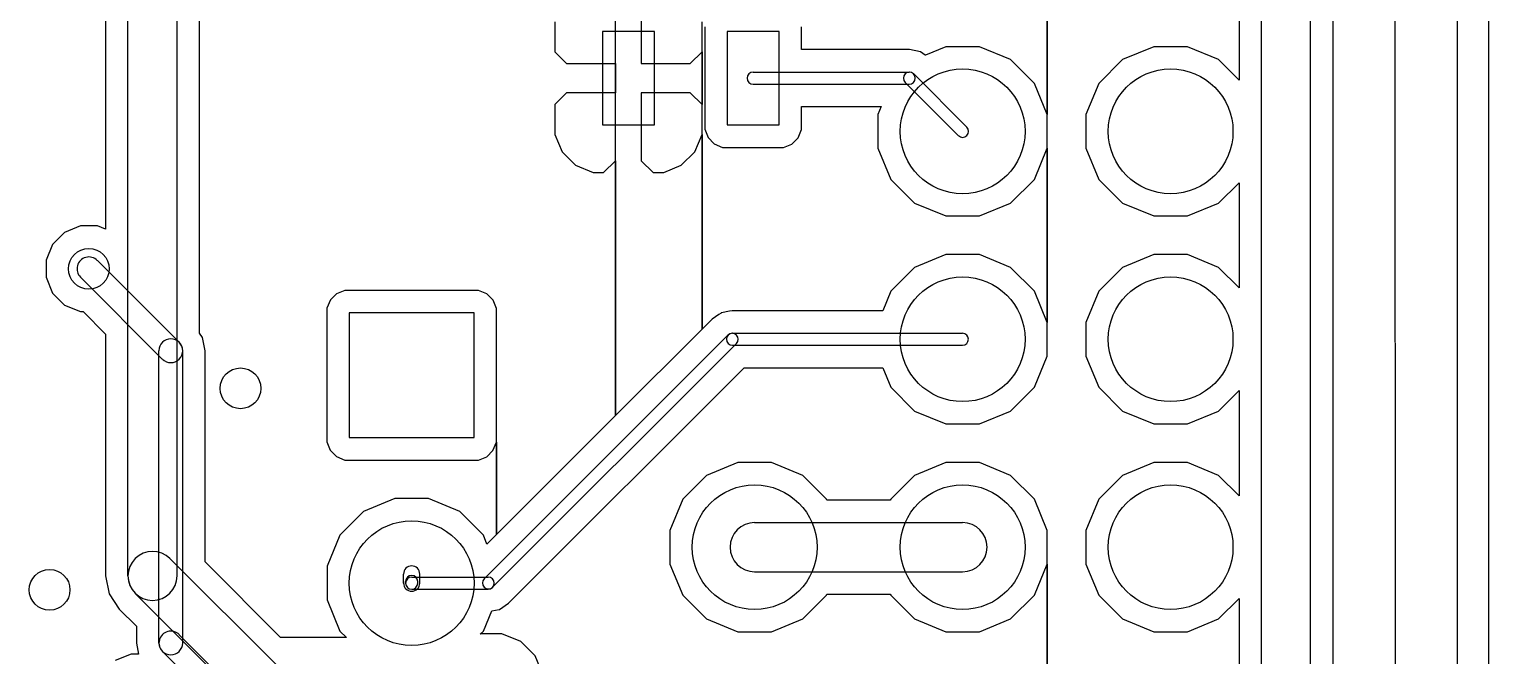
# Model space of a CAD drawing. Extents: x 32880 to 68030, y 27285 to 49782.
# Drawn here: x 61012 to 68030, y 37648 to 40662 of the extents above; entities that cross this region are included whole.
import ezdxf

# ---------------------------------------------------------------- set-up
doc = ezdxf.new("R2010")
doc.units = 0
doc.layers.add('BLACK', color=1, linetype='CONTINUOUS')

msp = doc.modelspace()

# ---------------------------------------------------------------- linework, layer by layer
at = {"layer": 'BLACK'}
for p, q in [((67880, 29207), (67880, 48207)), ((68030, 29207), (68030, 48207)), ((67574, 47912), (67585, 29401)), ((67574, 47912), (67585, 29401)), ((66937, 36808), (66937, 46382)), ((67173, 36808), (67173, 46382)), ((67281, 36943), (67281, 46382)), ((67281, 36943), (67281, 46382)), ((61487, 38032), (61487, 41768)), ((61723, 38032), (61723, 41768)), ((61379, 41630), (61379, 39700)), ((61379, 41630), (61379, 39700)), ((61831, 39200), (61831, 41542)), ((61831, 39200), (61831, 41542)), ((65907, 40251), (65907, 41089)), ((65907, 41089), (65907, 40251)), ((65907, 40251), (65907, 41089)), ((65907, 41089), (65907, 40251)), ((66829, 40923), (66829, 40417)), ((66829, 40923), (66829, 40417)), ((63831, 40496), (63831, 40823)), ((63831, 40496), (63831, 40823)), ((63955, 40823), (63955, 40496)), ((63955, 40823), (63955, 40496)), ((63539, 40697), (63539, 40606)), ((63539, 40697), (63539, 40606)), ((64018, 40651), (63768, 40651)), ((63768, 40651), (63768, 40201)), ((64018, 40201), (64018, 40651)), ((64247, 40606), (64247, 40697)), ((64247, 40606), (64247, 40697)), ((64260, 40673), (64260, 40630)), ((64260, 40673), (64260, 40630)), ((64618, 40651), (64368, 40651)), ((64368, 40651), (64368, 40201)), ((64618, 40201), (64618, 40651)), ((64726, 40563), (64726, 40672)), ((64726, 40563), (64726, 40672)), ((63539, 40606), (63539, 40553)), ((63539, 40606), (63539, 40553)), ((64247, 40553), (64247, 40606)), ((64247, 40553), (64247, 40606)), ((64260, 40630), (64260, 40180)), ((64260, 40630), (64260, 40180)), ((65419, 40577), (65321, 40537)), ((65419, 40577), (65321, 40537)), ((65581, 40577), (65419, 40577)), ((65581, 40577), (65419, 40577)), ((65731, 40515), (65581, 40577)), ((65731, 40515), (65581, 40577)), ((66419, 40577), (66269, 40515)), ((66419, 40577), (66269, 40515)), ((66581, 40577), (66419, 40577)), ((66581, 40577), (66419, 40577)), ((66731, 40515), (66581, 40577)), ((66731, 40515), (66581, 40577)), ((63539, 40553), (63596, 40496)), ((63539, 40553), (63596, 40496)), ((63596, 40496), (63831, 40496)), ((63596, 40496), (63831, 40496)), ((63831, 40356), (63831, 40496)), ((63831, 40496), (63831, 40356)), ((63831, 40356), (63831, 40496)), ((63831, 40496), (63831, 40356)), ((63955, 40496), (64190, 40496)), ((63955, 40496), (64190, 40496)), ((64190, 40496), (64247, 40553)), ((64190, 40496), (64247, 40553)), ((64247, 40299), (64247, 40553)), ((64247, 40553), (64247, 40299)), ((64247, 40299), (64247, 40553)), ((64247, 40553), (64247, 40299)), ((65244, 40563), (64726, 40563)), ((65244, 40563), (64726, 40563)), ((65297, 40553), (65244, 40563)), ((65297, 40553), (65244, 40563)), ((65320, 40537), (65297, 40553)), ((65320, 40537), (65297, 40553)), ((65321, 40537), (65320, 40537)), ((65321, 40537), (65320, 40537)), ((65845, 40401), (65731, 40515)), ((65845, 40401), (65731, 40515)), ((66269, 40515), (66155, 40401)), ((66269, 40515), (66155, 40401)), ((66829, 40417), (66731, 40515)), ((66829, 40417), (66731, 40515)), ((64493, 40455), (65243, 40455)), ((65265, 40446), (65520, 40191)), ((63596, 40356), (63539, 40299)), ((63596, 40356), (63539, 40299)), ((63831, 40356), (63596, 40356)), ((63831, 40356), (63596, 40356)), ((63831, 40029), (63831, 40356)), ((63831, 40029), (63831, 40356)), ((64190, 40356), (63955, 40356)), ((63955, 40356), (63955, 40029)), ((64190, 40356), (63955, 40356)), ((63955, 40356), (63955, 40029)), ((64247, 40299), (64190, 40356)), ((64247, 40299), (64190, 40356)), ((64493, 40397), (65243, 40397)), ((65224, 40405), (65479, 40150)), ((65907, 40251), (65845, 40401)), ((65907, 40251), (65845, 40401)), ((66155, 40401), (66093, 40251)), ((66155, 40401), (66093, 40251)), ((63539, 40299), (63539, 40246)), ((63539, 40299), (63539, 40246)), ((64247, 40246), (64247, 40299)), ((64247, 40246), (64247, 40299)), ((64726, 40222), (64726, 40289)), ((64726, 40289), (65108, 40289)), ((64726, 40222), (64726, 40289)), ((64726, 40289), (65108, 40289)), ((65108, 40289), (65093, 40251)), ((65108, 40289), (65093, 40251)), ((63539, 40246), (63539, 40155)), ((63539, 40246), (63539, 40155)), ((64247, 40155), (64247, 40246)), ((64247, 40155), (64247, 40246)), ((64726, 40179), (64726, 40222)), ((64726, 40179), (64726, 40222)), ((65093, 40251), (65093, 40089)), ((65093, 40251), (65093, 40089)), ((65907, 40089), (65907, 40251)), ((65907, 40089), (65907, 40251)), ((66093, 40251), (66093, 40089)), ((66093, 40251), (66093, 40089)), ((63539, 40155), (63574, 40071)), ((63539, 40155), (63574, 40071)), ((63768, 40201), (64018, 40201)), ((64212, 40071), (64247, 40155)), ((64212, 40071), (64247, 40155)), ((64247, 39219), (64247, 40155)), ((64247, 40155), (64247, 39219)), ((64247, 39219), (64247, 40155)), ((64247, 40155), (64247, 39219)), ((64260, 40180), (64276, 40140)), ((64260, 40180), (64276, 40140)), ((64368, 40201), (64618, 40201)), ((64709, 40139), (64726, 40179)), ((64709, 40139), (64726, 40179)), ((64276, 40140), (64306, 40110)), ((64276, 40140), (64306, 40110)), ((64306, 40110), (64346, 40093)), ((64306, 40110), (64346, 40093)), ((64346, 40093), (64389, 40093)), ((64346, 40093), (64389, 40093)), ((64389, 40093), (64639, 40093)), ((64389, 40093), (64639, 40093)), ((64639, 40093), (64679, 40109)), ((64639, 40093), (64679, 40109)), ((64679, 40109), (64709, 40139)), ((64679, 40109), (64709, 40139)), ((65093, 40089), (65155, 39939)), ((65093, 40089), (65155, 39939)), ((65845, 39939), (65907, 40089)), ((65845, 39939), (65907, 40089)), ((65907, 39251), (65907, 40089)), ((65907, 40089), (65907, 39251)), ((65907, 39251), (65907, 40089)), ((65907, 40089), (65907, 39251)), ((66093, 40089), (66155, 39939)), ((66093, 40089), (66155, 39939)), ((63574, 40071), (63639, 40007)), ((63574, 40071), (63639, 40007)), ((63639, 40007), (63723, 39972)), ((63639, 40007), (63723, 39972)), ((63774, 39972), (63831, 40029)), ((63774, 39972), (63831, 40029)), ((63831, 38803), (63831, 40029)), ((63831, 40029), (63831, 38803)), ((63831, 38803), (63831, 40029)), ((63831, 40029), (63831, 38803)), ((63955, 40029), (64012, 39972)), ((63955, 40029), (64012, 39972)), ((64063, 39972), (64147, 40007)), ((64063, 39972), (64147, 40007)), ((64147, 40007), (64212, 40071)), ((64147, 40007), (64212, 40071)), ((63723, 39972), (63774, 39972)), ((63723, 39972), (63774, 39972)), ((64012, 39972), (64063, 39972)), ((64012, 39972), (64063, 39972)), ((65155, 39939), (65269, 39825)), ((65155, 39939), (65269, 39825)), ((65731, 39825), (65845, 39939)), ((65731, 39825), (65845, 39939)), ((66155, 39939), (66269, 39825)), ((66155, 39939), (66269, 39825)), ((66731, 39825), (66829, 39923)), ((66731, 39825), (66829, 39923)), ((66829, 39923), (66829, 39417)), ((66829, 39923), (66829, 39417)), ((65269, 39825), (65419, 39763)), ((65269, 39825), (65419, 39763)), ((65581, 39763), (65731, 39825)), ((65581, 39763), (65731, 39825)), ((66269, 39825), (66419, 39763)), ((66269, 39825), (66419, 39763)), ((66581, 39763), (66731, 39825)), ((66581, 39763), (66731, 39825)), ((65419, 39763), (65581, 39763)), ((65419, 39763), (65581, 39763)), ((66419, 39763), (66581, 39763)), ((66419, 39763), (66581, 39763)), ((61182, 39684), (61124, 39626)), ((61182, 39684), (61124, 39626)), ((61258, 39715), (61182, 39684)), ((61258, 39715), (61182, 39684)), ((61340, 39715), (61258, 39715)), ((61340, 39715), (61258, 39715)), ((61379, 39700), (61340, 39715)), ((61379, 39700), (61340, 39715)), ((61124, 39626), (61093, 39550)), ((61124, 39626), (61093, 39550)), ((61093, 39550), (61093, 39468)), ((61093, 39550), (61093, 39468)), ((61733, 39156), (61340, 39549)), ((65269, 39515), (65155, 39401)), ((65269, 39515), (65155, 39401)), ((65419, 39577), (65269, 39515)), ((65419, 39577), (65269, 39515)), ((65581, 39577), (65419, 39577)), ((65581, 39577), (65419, 39577)), ((65731, 39515), (65581, 39577)), ((65731, 39515), (65581, 39577)), ((65845, 39401), (65731, 39515)), ((65845, 39401), (65731, 39515)), ((66269, 39515), (66155, 39401)), ((66269, 39515), (66155, 39401)), ((66419, 39577), (66269, 39515)), ((66419, 39577), (66269, 39515)), ((66581, 39577), (66419, 39577)), ((66581, 39577), (66419, 39577)), ((66731, 39515), (66581, 39577)), ((66731, 39515), (66581, 39577)), ((66829, 39417), (66731, 39515)), ((66829, 39417), (66731, 39515)), ((61093, 39468), (61124, 39392)), ((61093, 39468), (61124, 39392)), ((61652, 39075), (61259, 39468)), ((61124, 39392), (61182, 39334)), ((61124, 39392), (61182, 39334)), ((62490, 39389), (62460, 39359)), ((62490, 39389), (62460, 39359)), ((62530, 39405), (62490, 39389)), ((62530, 39405), (62490, 39389)), ((63130, 39405), (62530, 39405)), ((63130, 39405), (62530, 39405)), ((63173, 39405), (63130, 39405)), ((63173, 39405), (63130, 39405)), ((63213, 39388), (63173, 39405)), ((63213, 39388), (63173, 39405)), ((63243, 39358), (63213, 39388)), ((63243, 39358), (63213, 39388)), ((65155, 39401), (65116, 39307)), ((65155, 39401), (65116, 39307)), ((65907, 39251), (65845, 39401)), ((65907, 39251), (65845, 39401)), ((66155, 39401), (66093, 39251)), ((66155, 39401), (66093, 39251)), ((61182, 39334), (61258, 39303)), ((61182, 39334), (61258, 39303)), ((61258, 39303), (61271, 39303)), ((61258, 39303), (61271, 39303)), ((61271, 39303), (61379, 39195)), ((61271, 39303), (61379, 39195)), ((62460, 39359), (62443, 39319)), ((62460, 39359), (62443, 39319)), ((62443, 39319), (62443, 39276)), ((62443, 39319), (62443, 39276)), ((63259, 39318), (63243, 39358)), ((63259, 39318), (63243, 39358)), ((63259, 38718), (63259, 39318)), ((63259, 38718), (63259, 39318)), ((64379, 39305), (64341, 39297)), ((64379, 39305), (64341, 39297)), ((64392, 39307), (64379, 39305)), ((64392, 39307), (64379, 39305)), ((64393, 39307), (64392, 39307)), ((64393, 39307), (64392, 39307)), ((65116, 39307), (64393, 39307)), ((65116, 39307), (64393, 39307)), ((62443, 39276), (62443, 38676)), ((62443, 39276), (62443, 38676)), ((63151, 39297), (62551, 39297)), ((62551, 39297), (62551, 38697)), ((63151, 38697), (63151, 39297)), ((64294, 39265), (64247, 39219)), ((64294, 39265), (64247, 39219)), ((64296, 39267), (64294, 39265)), ((64296, 39267), (64294, 39265)), ((64328, 39289), (64296, 39267)), ((64328, 39289), (64296, 39267)), ((64339, 39296), (64328, 39289)), ((64339, 39296), (64328, 39289)), ((64341, 39297), (64339, 39297)), ((64339, 39297), (64339, 39296)), ((64341, 39297), (64339, 39297)), ((64339, 39297), (64339, 39296)), ((65907, 39089), (65907, 39251)), ((65907, 39089), (65907, 39251)), ((66093, 39251), (66093, 39089)), ((66093, 39251), (66093, 39089)), ((61379, 39195), (61379, 38032)), ((61379, 39195), (61379, 38032)), ((61845, 39178), (61831, 39200)), ((61845, 39178), (61831, 39200)), ((61858, 39115), (61845, 39178)), ((61858, 39115), (61845, 39178)), ((64372, 39191), (63199, 38018)), ((64247, 39219), (63831, 38803)), ((64247, 39219), (63831, 38803)), ((64393, 39199), (65499, 39199)), ((61636, 37709), (61636, 39115)), ((61750, 37709), (61750, 39115)), ((61858, 38099), (61858, 39115)), ((61858, 38099), (61858, 39115)), ((64413, 39150), (63240, 37977)), ((64393, 39141), (65499, 39141)), ((63317, 37900), (64449, 39033)), ((63317, 37900), (64449, 39033)), ((64449, 39033), (65116, 39033)), ((64449, 39033), (65116, 39033)), ((65116, 39033), (65155, 38939)), ((65116, 39033), (65155, 38939)), ((65845, 38939), (65907, 39089)), ((65845, 38939), (65907, 39089)), ((66093, 39089), (66155, 38939)), ((66093, 39089), (66155, 38939)), ((65155, 38939), (65269, 38825)), ((65155, 38939), (65269, 38825)), ((65731, 38825), (65845, 38939)), ((65731, 38825), (65845, 38939)), ((66155, 38939), (66269, 38825)), ((66155, 38939), (66269, 38825)), ((66731, 38825), (66829, 38923)), ((66731, 38825), (66829, 38923)), ((66829, 38923), (66829, 38417)), ((66829, 38923), (66829, 38417)), ((65269, 38825), (65419, 38763)), ((65269, 38825), (65419, 38763)), ((65581, 38763), (65731, 38825)), ((65581, 38763), (65731, 38825)), ((66269, 38825), (66419, 38763)), ((66269, 38825), (66419, 38763)), ((66581, 38763), (66731, 38825)), ((66581, 38763), (66731, 38825)), ((63831, 38803), (63259, 38231)), ((63831, 38803), (63259, 38231)), ((65419, 38763), (65581, 38763)), ((65419, 38763), (65581, 38763)), ((66419, 38763), (66581, 38763)), ((66419, 38763), (66581, 38763)), ((62443, 38676), (62459, 38636)), ((62443, 38676), (62459, 38636)), ((62551, 38697), (63151, 38697)), ((63242, 38635), (63259, 38675)), ((63242, 38635), (63259, 38675)), ((63259, 38675), (63259, 38718)), ((63259, 38675), (63259, 38718)), ((63259, 38231), (63259, 38675)), ((63259, 38675), (63259, 38231)), ((63259, 38231), (63259, 38675)), ((63259, 38675), (63259, 38231)), ((62459, 38636), (62489, 38606)), ((62459, 38636), (62489, 38606)), ((62489, 38606), (62529, 38589)), ((62489, 38606), (62529, 38589)), ((63172, 38589), (63212, 38605)), ((63172, 38589), (63212, 38605)), ((63212, 38605), (63242, 38635)), ((63212, 38605), (63242, 38635)), ((62529, 38589), (62572, 38589)), ((62529, 38589), (62572, 38589)), ((62572, 38589), (63172, 38589)), ((62572, 38589), (63172, 38589)), ((64419, 38577), (64269, 38515)), ((64419, 38577), (64269, 38515)), ((64581, 38577), (64419, 38577)), ((64581, 38577), (64419, 38577)), ((64731, 38515), (64581, 38577)), ((64731, 38515), (64581, 38577)), ((65419, 38577), (65269, 38515)), ((65419, 38577), (65269, 38515)), ((65581, 38577), (65419, 38577)), ((65581, 38577), (65419, 38577)), ((65731, 38515), (65581, 38577)), ((65731, 38515), (65581, 38577)), ((66419, 38577), (66269, 38515)), ((66419, 38577), (66269, 38515)), ((66581, 38577), (66419, 38577)), ((66581, 38577), (66419, 38577)), ((66731, 38515), (66581, 38577)), ((66731, 38515), (66581, 38577)), ((64269, 38515), (64155, 38401)), ((64269, 38515), (64155, 38401)), ((64845, 38401), (64731, 38515)), ((64845, 38401), (64731, 38515)), ((65269, 38515), (65155, 38401)), ((65269, 38515), (65155, 38401)), ((65845, 38401), (65731, 38515)), ((65845, 38401), (65731, 38515)), ((66269, 38515), (66155, 38401)), ((66269, 38515), (66155, 38401)), ((66829, 38417), (66731, 38515)), ((66829, 38417), (66731, 38515)), ((62770, 38404), (62620, 38342)), ((62770, 38404), (62620, 38342)), ((62932, 38404), (62770, 38404)), ((62932, 38404), (62770, 38404)), ((63082, 38342), (62932, 38404)), ((63082, 38342), (62932, 38404)), ((64155, 38401), (64093, 38251)), ((64155, 38401), (64093, 38251)), ((64847, 38396), (64845, 38401)), ((64847, 38396), (64845, 38401)), ((65152, 38396), (64847, 38396)), ((65152, 38396), (64847, 38396)), ((65155, 38401), (65152, 38396)), ((65155, 38401), (65152, 38396)), ((65907, 38251), (65845, 38401)), ((65907, 38251), (65845, 38401)), ((66155, 38401), (66093, 38251)), ((66155, 38401), (66093, 38251)), ((62620, 38342), (62506, 38228)), ((62620, 38342), (62506, 38228)), ((63196, 38228), (63082, 38342)), ((63196, 38228), (63082, 38342)), ((64093, 38251), (64093, 38089)), ((64093, 38251), (64093, 38089)), ((64500, 38288), (65500, 38288)), ((65907, 38089), (65907, 38251)), ((65907, 38089), (65907, 38251)), ((66093, 38251), (66093, 38089)), ((66093, 38251), (66093, 38089)), ((62506, 38228), (62444, 38078)), ((62506, 38228), (62444, 38078)), ((63213, 38185), (63196, 38228)), ((63213, 38185), (63196, 38228)), ((63259, 38231), (63213, 38185)), ((63259, 38231), (63213, 38185)), ((61689, 38115), (62210, 37594)), ((62221, 37735), (61858, 38099)), ((62221, 37735), (61858, 38099)), ((62444, 38078), (62444, 37916)), ((62444, 38078), (62444, 37916)), ((62812, 37997), (62812, 38041)), ((62890, 37997), (62890, 38041)), ((64093, 38089), (64155, 37939)), ((64093, 38089), (64155, 37939)), ((64500, 38052), (65500, 38052)), ((65845, 37939), (65907, 38089)), ((65845, 37939), (65907, 38089)), ((65907, 37251), (65907, 38089)), ((65907, 38089), (65907, 37251)), ((65907, 37251), (65907, 38089)), ((65907, 38089), (65907, 37251)), ((66093, 38089), (66155, 37939)), ((66093, 38089), (66155, 37939)), ((61379, 38032), (61396, 37945)), ((61379, 38032), (61396, 37945)), ((62822, 37997), (62822, 38005)), ((62851, 38026), (63219, 38026)), ((62851, 37968), (63219, 37968)), ((62880, 37997), (62880, 38005)), ((61396, 37945), (61445, 37872)), ((61396, 37945), (61445, 37872)), ((61522, 37948), (62043, 37427)), ((62444, 37916), (62506, 37766)), ((62444, 37916), (62506, 37766)), ((63273, 37870), (63317, 37900)), ((63273, 37870), (63317, 37900)), ((64155, 37939), (64269, 37825)), ((64155, 37939), (64269, 37825)), ((64731, 37825), (64845, 37939)), ((64731, 37825), (64845, 37939)), ((64845, 37939), (64847, 37944)), ((64845, 37939), (64847, 37944)), ((64847, 37944), (65152, 37944)), ((64847, 37944), (65152, 37944)), ((65152, 37944), (65155, 37939)), ((65152, 37944), (65155, 37939)), ((65155, 37939), (65269, 37825)), ((65155, 37939), (65269, 37825)), ((65731, 37825), (65845, 37939)), ((65731, 37825), (65845, 37939)), ((66155, 37939), (66269, 37825)), ((66155, 37939), (66269, 37825)), ((66731, 37825), (66829, 37923)), ((66731, 37825), (66829, 37923)), ((66829, 37923), (66829, 37417)), ((66829, 37923), (66829, 37417)), ((61445, 37872), (61528, 37790)), ((61445, 37872), (61528, 37790)), ((63196, 37766), (63236, 37864)), ((63196, 37766), (63236, 37864)), ((63236, 37864), (63272, 37870)), ((63236, 37864), (63272, 37870)), ((63272, 37870), (63273, 37870)), ((63272, 37870), (63273, 37870)), ((61528, 37790), (61528, 37709)), ((61528, 37790), (61528, 37709)), ((62506, 37766), (62537, 37735)), ((62506, 37766), (62537, 37735)), ((63181, 37752), (63196, 37766)), ((63181, 37752), (63196, 37766)), ((64269, 37825), (64419, 37763)), ((64269, 37825), (64419, 37763)), ((64419, 37763), (64581, 37763)), ((64419, 37763), (64581, 37763)), ((64581, 37763), (64731, 37825)), ((64581, 37763), (64731, 37825)), ((65269, 37825), (65419, 37763)), ((65269, 37825), (65419, 37763)), ((65419, 37763), (65581, 37763)), ((65419, 37763), (65581, 37763)), ((65581, 37763), (65731, 37825)), ((65581, 37763), (65731, 37825)), ((66269, 37825), (66419, 37763)), ((66269, 37825), (66419, 37763)), ((66419, 37763), (66581, 37763)), ((66419, 37763), (66581, 37763)), ((66581, 37763), (66731, 37825)), ((66581, 37763), (66731, 37825)), ((61528, 37709), (61538, 37656)), ((61528, 37709), (61538, 37656)), ((62023, 37459), (61733, 37749)), ((62537, 37735), (62221, 37735)), ((62537, 37735), (62221, 37735)), ((63188, 37754), (63181, 37752)), ((63188, 37754), (63181, 37752)), ((63285, 37754), (63188, 37754)), ((63285, 37754), (63188, 37754)), ((63376, 37717), (63285, 37754)), ((63376, 37717), (63285, 37754)), ((63445, 37648), (63376, 37717)), ((63445, 37648), (63376, 37717)), ((61502, 37656), (61426, 37625)), ((61502, 37656), (61426, 37625)), ((61538, 37656), (61502, 37656)), ((61538, 37656), (61502, 37656)), ((61943, 37379), (61653, 37669)), ((63482, 37558), (63445, 37648)), ((63482, 37558), (63445, 37648))]:
    msp.add_line(p, q, dxfattribs=at)
for centre, radius in [((65500, 40170), 300), ((66500, 40170), 300), ((61299, 39509), 98), ((65500, 39170), 300), ((66500, 39170), 300), ((62028, 38934), 98), ((64500, 38170), 300), ((65500, 38170), 300), ((66500, 38170), 300), ((62851, 37997), 300), ((61110, 37965), 98)]:
    msp.add_circle(centre, radius, dxfattribs=at)
for centre, radius, start, end in [((64493, 40426), 29, 90, 270), ((65244, 40426), 29, 45, 225), ((65243, 40426), 29, 270, 450), ((65500, 40170), 29, 225, 405), ((61299, 39509), 57, 405, 585), ((61693, 39115), 57, 360, 540), ((64393, 39170), 29, 90, 270), ((64392, 39170), 29, -45, 135), ((65499, 39170), 29, 270, 450), ((61693, 39115), 57, 225, 405), ((64500, 38170), 118, 90, 270), ((65500, 38170), 118, 270, 450), ((61605, 38032), 118, 45, 225), ((62851, 38041), 39, 360, 540), ((61605, 38032), 118, 180, 360), ((62851, 37997), 39, 180, 360), ((62851, 38005), 29, 360, 540), ((62851, 37997), 29, 90, 270), ((62851, 37997), 29, 180, 360), ((63220, 37998), 29, 135, 315), ((63219, 37997), 29, 270, 450), ((61693, 37709), 57, 405, 585), ((61693, 37709), 57, 180, 360)]:
    msp.add_arc(centre, radius, start, end, dxfattribs=at)

doc.saveas('drawing.dxf')
